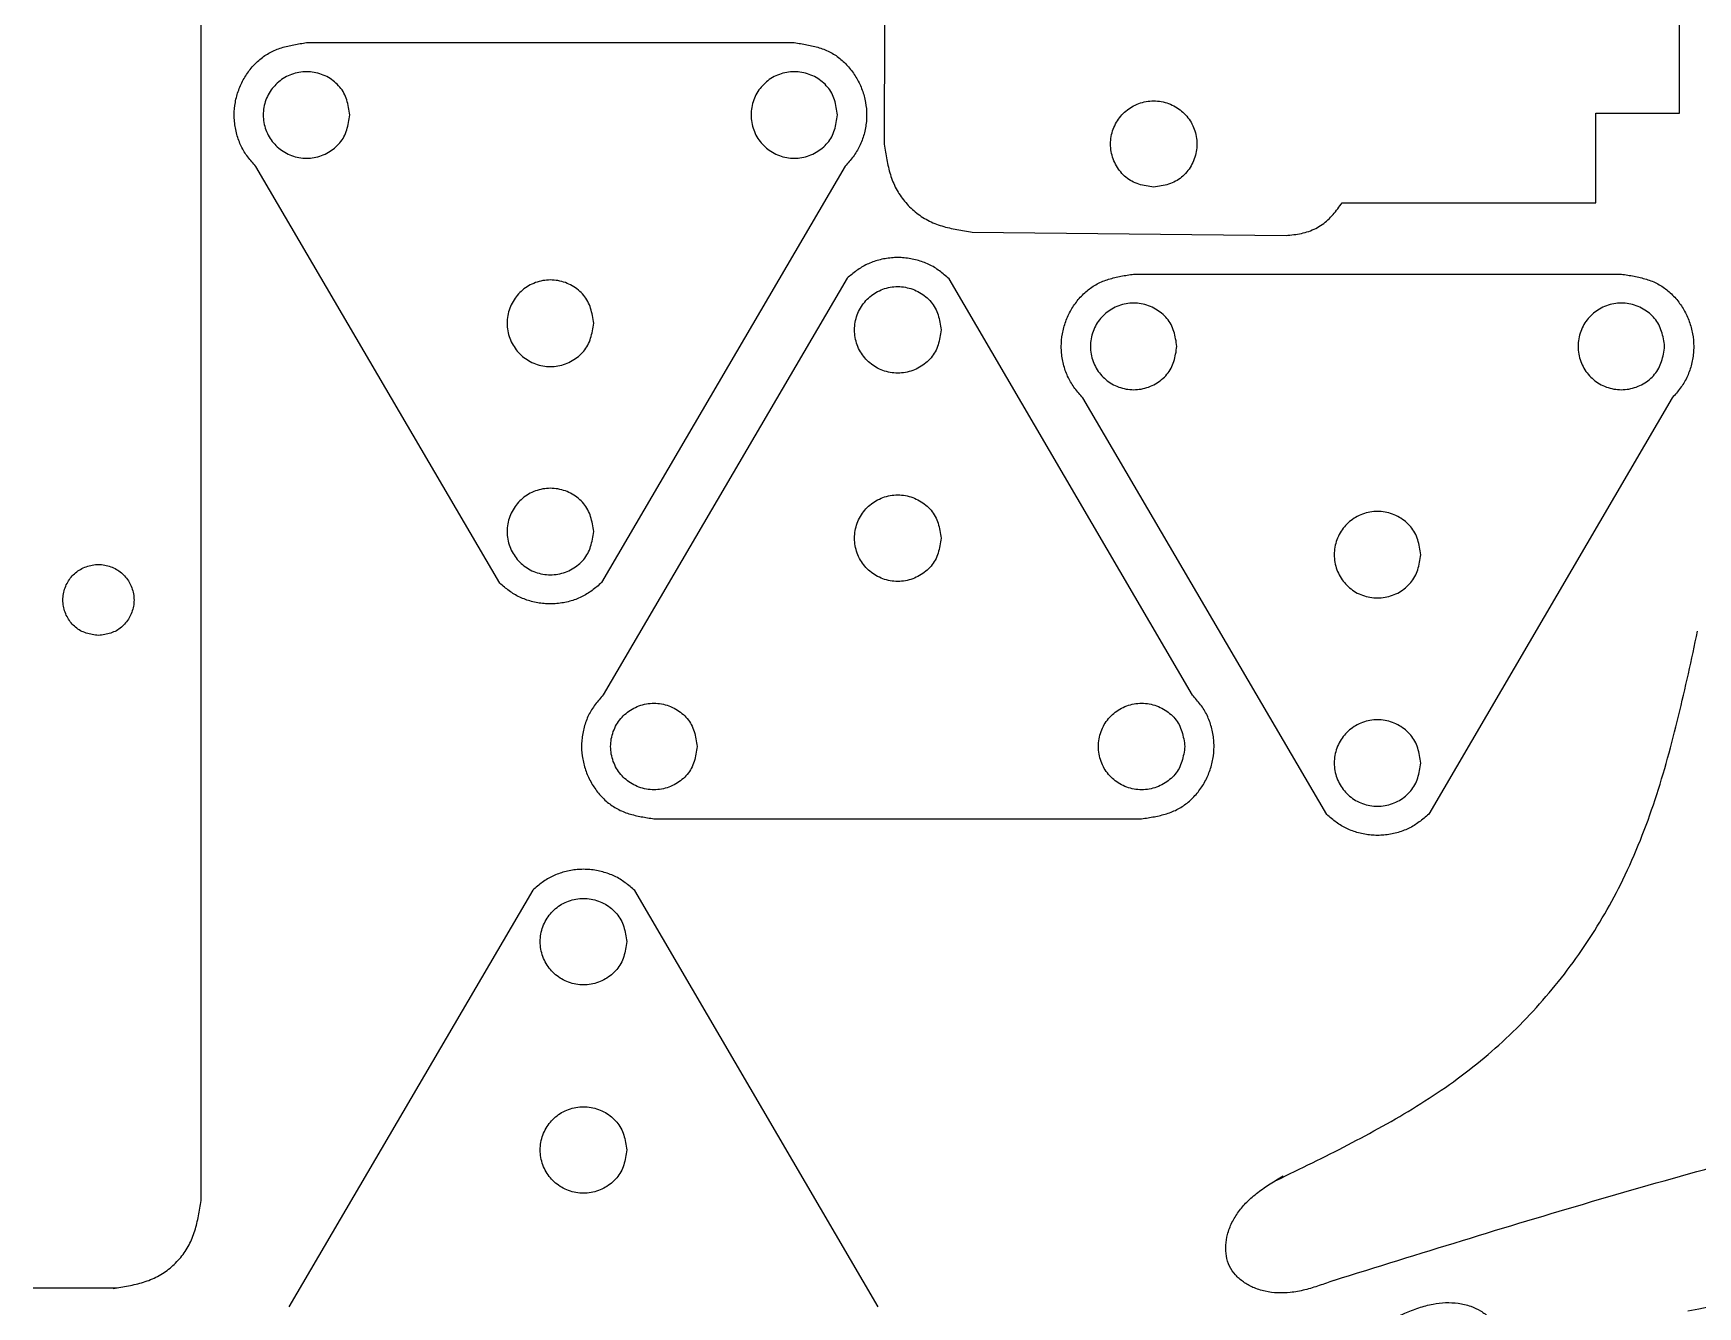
# Model space of a CAD drawing. Extents: x 7 to 258, y 12 to 200.
# Drawn here: x 131.3 to 188.1, y 114.7 to 158.2 of the extents above; entities that cross this region are included whole.
import ezdxf

# ---------------------------------------------------------------- set-up
doc = ezdxf.new("R2010")
doc.units = 0
for name, color, linetype in [('Base', 7, 'CONTINUOUS'), ('camera', 7, 'CONTINUOUS'), ('spacers', 7, 'CONTINUOUS')]:
    doc.layers.add(name, color=color, linetype=linetype)

msp = doc.modelspace()

# ---------------------------------------------------------------- linework, layer by layer
at = {"layer": 'Base', "color": 7}
for points in [[(137.051985, 118.368391), (137.051985, 197.249014)], [(134.195281, 115.371722), (131.327898, 115.371722)]]:
    msp.add_lwpolyline(points, dxfattribs=at)
at = {"layer": 'Base', "color": 3}
msp.add_lwpolyline([(133.551992, 137.655523), (133.551992, 137.655523)], dxfattribs=at)
msp.add_open_spline([(133.551992, 137.655523), (133.623044, 137.666598), (133.764016, 137.688572), (133.971279, 137.73614), (134.166549, 137.813507), (134.338501, 137.932051), (134.484688, 138.080688), (134.605298, 138.254709), (134.695703, 138.448114), (134.751972, 138.655199), (134.771298, 138.868553), (134.751942, 139.082055), (134.695922, 139.289219), (134.605763, 139.481816), (134.48429, 139.653579), (134.337121, 139.800713), (134.165442, 139.922117), (133.973016, 140.012316), (133.765846, 140.068373), (133.551992, 140.087689), (133.338138, 140.068373), (133.130968, 140.012316), (132.938543, 139.922116), (132.766863, 139.800713), (132.619692, 139.65358), (132.498221, 139.481816), (132.408062, 139.289219), (132.352042, 139.082055), (132.332686, 138.868553), (132.352012, 138.655199), (132.408281, 138.448114), (132.498687, 138.25471), (132.619295, 138.080687), (132.765483, 137.932051), (132.937435, 137.813507), (133.132705, 137.73614), (133.339969, 137.688572), (133.48094, 137.666598), (133.551992, 137.655523)], degree=3, knots=[0, 0, 0, 0, 0.215709, 0.427983, 0.636907, 0.841547, 1.049678, 1.259182, 1.473765, 1.687022, 1.899779, 2.113026, 2.32676, 2.540447, 2.747616, 2.954746, 3.161815, 3.375297, 3.588931, 3.802502, 4.016073, 4.229707, 4.443189, 4.650259, 4.85739, 5.064558, 5.278245, 5.491978, 5.705226, 5.917982, 6.131239, 6.345822, 6.555326, 6.763457, 6.968098, 7.177021, 7.389296, 7.605005, 7.605005, 7.605005, 7.605005], dxfattribs=at)
at = {"layer": 'Base', "color": 7}
msp.add_open_spline([(134.051985, 115.368392), (134.22706, 115.395611), (134.575079, 115.44972), (135.088388, 115.567295), (135.574503, 115.758728), (136.005829, 116.049523), (136.370852, 116.414547), (136.661645, 116.845873), (136.85308, 117.331988), (136.970657, 117.845297), (137.024765, 118.193317), (137.051985, 118.368391)], degree=3, knots=[0, 0, 0, 0, 0.53149, 1.056517, 1.577129, 2.088872, 2.605479, 3.117223, 3.637834, 4.162862, 4.694353, 4.694353, 4.694353, 4.694353], dxfattribs=at)
at = {"layer": 'camera', "color": 7}
for points in [[(175.989062, 152.432134), (184.649728, 152.432134), (184.649728, 155.492467), (187.498423, 155.492467), (187.498423, 168.977412)], [(141.989977, 158.535189), (160.378504, 158.535189), (160.361006, 154.425325)], [(163.368423, 151.426714), (174.075228, 151.312078)]]:
    msp.add_lwpolyline(points, dxfattribs=at)
at = {"layer": 'camera', "color": 3}
msp.add_lwpolyline([(169.560556, 152.960936), (169.560556, 152.960936)], dxfattribs=at)
msp.add_open_spline([(169.560556, 152.960936), (169.646826, 152.974385), (169.817994, 153.001067), (170.069652, 153.058824), (170.306748, 153.15276), (170.51553, 153.296697), (170.693029, 153.477171), (170.839468, 153.688469), (170.949242, 153.923297), (171.017562, 154.174737), (171.041028, 154.433789), (171.017525, 154.693022), (170.949506, 154.94456), (170.840036, 155.17841), (170.692546, 155.386964), (170.513854, 155.565611), (170.305404, 155.713022), (170.07176, 155.822538), (169.820217, 155.890603), (169.560556, 155.914055), (169.300895, 155.890603), (169.049352, 155.822538), (168.815708, 155.713022), (168.607258, 155.565611), (168.428566, 155.386963), (168.281078, 155.178408), (168.171606, 154.94456), (168.103587, 154.693022), (168.080084, 154.43379), (168.10355, 154.174738), (168.171872, 153.923297), (168.281642, 153.688467), (168.428084, 153.47717), (168.605582, 153.296697), (168.814364, 153.15276), (169.05146, 153.058824), (169.303119, 153.001067), (169.474286, 152.974385), (169.560556, 152.960936)], degree=3, knots=[0, 0, 0, 0, 0.261913, 0.519655, 0.773329, 1.021801, 1.274512, 1.528891, 1.789436, 2.04837, 2.306694, 2.56562, 2.825135, 3.084593, 3.336133, 3.587629, 3.839051, 4.098259, 4.357653, 4.616969, 4.876285, 5.135679, 5.394888, 5.64631, 5.897806, 6.149348, 6.408804, 6.668318, 6.927241, 7.185568, 7.444503, 7.70505, 7.959426, 8.212137, 8.460609, 8.714283, 8.972025, 9.233938, 9.233938, 9.233938, 9.233938], dxfattribs=at)
at = {"layer": 'camera', "color": 7}
for points, knots in [([(160.361006, 154.425325), (160.388424, 154.250238), (160.442924, 153.902212), (160.561118, 153.388982), (160.753324, 152.902929), (161.045226, 152.47182), (161.41155, 152.107119), (161.844008, 151.81675), (162.330914, 151.625546), (162.84482, 151.508041), (163.193188, 151.453932), (163.368423, 151.426714)], [0, 0, 0, 0, 0.53162, 1.056719, 1.577308, 2.089634, 2.606933, 3.119473, 3.640761, 4.166349, 4.698313, 4.698313, 4.698313, 4.698313]), ([(174.075228, 151.312078), (174.163062, 151.321547), (174.338238, 151.340431), (174.598913, 151.381514), (174.851589, 151.44784), (175.089851, 151.549627), (175.310028, 151.681486), (175.509985, 151.841086), (175.68501, 152.025832), (175.841547, 152.22535), (175.939818, 152.363105), (175.989062, 152.432134)], [0, 0, 0, 0, 0.265017, 0.528548, 0.791062, 1.046485, 1.303086, 1.558801, 1.811447, 2.064702, 2.319073, 2.319073, 2.319073, 2.319073])]:
    msp.add_open_spline(points, degree=3, knots=knots, dxfattribs=at)
at = {"layer": 'spacers', "color": 7}
for points in [[(140.652777, 157.897409), (157.295274, 157.897409)], [(147.24314, 139.445032), (138.920624, 153.669088)], [(159.032733, 153.674326), (150.721805, 139.461804)], [(168.874999, 149.995187), (185.517496, 149.995187)], [(159.096473, 149.851293), (150.773957, 135.627243)], [(170.886066, 135.622002), (162.575138, 149.834527)], [(175.465362, 131.542813), (167.142846, 145.766863)], [(187.254955, 145.772104), (178.944027, 131.559579)], [(152.50611, 131.398919), (169.148608, 131.398919)], [(148.372028, 128.966852), (140.049512, 114.742795)], [(160.161622, 114.737557), (151.850694, 128.950079)]]:
    msp.add_lwpolyline(points, dxfattribs=at)
at = {"layer": 'spacers', "color": 3}
for points in [[(142.129849, 155.42845), (142.129849, 155.42845)], [(158.772346, 155.42845), (158.772346, 155.42845)], [(150.451098, 148.317046), (150.451098, 148.317046)], [(162.304431, 148.090687), (162.304431, 148.090687)], [(170.352071, 147.526228), (170.352071, 147.526228)], [(186.994569, 147.526228), (186.994569, 147.526228)], [(150.451098, 141.205641), (150.451098, 141.205641)], [(162.304431, 140.979282), (162.304431, 140.979282)], [(178.67332, 140.414824), (178.67332, 140.414824)], [(153.983182, 133.867878), (153.983182, 133.867878)], [(170.62568, 133.867878), (170.62568, 133.867878)], [(178.67332, 133.303419), (178.67332, 133.303419)], [(151.579986, 127.206242), (151.579986, 127.206242)], [(151.579986, 120.094838), (151.579986, 120.094838)]]:
    msp.add_lwpolyline(points, dxfattribs=at)
at = {"layer": 'spacers', "color": 7}
for points, knots in [([(138.920624, 153.669088), (138.873744, 153.72268), (138.780163, 153.829658), (138.645863, 153.994833), (138.52352, 154.170066), (138.420688, 154.358872), (138.336677, 154.558343), (138.27017, 154.767227), (138.220912, 154.983273), (138.190525, 155.205033), (138.177158, 155.497951), (138.210571, 155.861717), (138.324865, 156.283178), (138.508473, 156.677575), (138.753963, 157.032222), (139.051662, 157.334743), (139.401799, 157.575799), (139.799292, 157.733175), (140.221189, 157.830036), (140.508147, 157.874832), (140.652777, 157.897409)], [0, 0, 0, 0, 0.2136, 0.426386, 0.63839, 0.853755, 1.070051, 1.286767, 1.5106, 1.734013, 1.957335, 2.389198, 2.823681, 3.261187, 3.687893, 4.111515, 4.527998, 4.953272, 5.385389, 5.824493, 5.824493, 5.824493, 5.824493]), ([(157.295274, 157.897409), (157.439904, 157.874832), (157.726861, 157.830036), (158.148758, 157.733173), (158.546252, 157.575799), (158.896388, 157.334743), (159.194087, 157.032223), (159.439575, 156.677571), (159.623192, 156.283177), (159.737508, 155.861716), (159.770862, 155.49823), (159.757579, 155.205881), (159.727423, 154.984952), (159.678536, 154.76969), (159.612531, 154.561523), (159.52914, 154.362679), (159.42705, 154.174398), (159.305577, 153.999549), (159.172217, 153.83466), (159.079287, 153.727839), (159.032733, 153.674326)], [0, 0, 0, 0, 0.439103, 0.87122, 1.296494, 1.712978, 2.136598, 2.563303, 3.000817, 3.435304, 3.867163, 4.089637, 4.312198, 4.535176, 4.75107, 4.966548, 5.181107, 5.392303, 5.604276, 5.817055, 5.817055, 5.817055, 5.817055]), ([(162.575138, 149.834527), (162.521721, 149.880685), (162.415087, 149.972827), (162.250549, 150.105051), (162.076186, 150.225489), (161.888564, 150.326712), (161.690484, 150.409377), (161.483134, 150.474752), (161.268728, 150.523063), (161.048819, 150.552871), (160.82826, 150.562972), (160.608609, 150.553038), (160.391355, 150.523959), (160.179457, 150.476821), (159.974404, 150.413026), (159.77834, 150.332322), (159.592406, 150.233453), (159.419303, 150.115761), (159.255721, 149.98651), (159.149621, 149.896421), (159.096473, 149.851293)], [0, 0, 0, 0, 0.211787, 0.422776, 0.632995, 0.846565, 1.06105, 1.275981, 1.498012, 1.719593, 1.940886, 2.159475, 2.378338, 2.597635, 2.809941, 3.021818, 3.232814, 3.440463, 3.648856, 3.858017, 3.858017, 3.858017, 3.858017]), ([(167.142846, 145.766863), (167.095966, 145.820455), (167.002386, 145.927435), (166.868086, 146.092611), (166.745742, 146.267844), (166.64291, 146.45665), (166.558899, 146.656121), (166.492392, 146.865005), (166.443134, 147.081051), (166.412747, 147.302811), (166.399381, 147.595729), (166.432794, 147.959494), (166.547087, 148.380956), (166.730695, 148.775352), (166.976185, 149.13), (167.273883, 149.432521), (167.624021, 149.673577), (168.021515, 149.830951), (168.443412, 149.927813), (168.73037, 149.97261), (168.874999, 149.995187)], [0, 0, 0, 0, 0.213602, 0.426389, 0.638392, 0.853757, 1.070053, 1.286769, 1.510602, 1.734015, 1.957338, 2.3892, 2.823683, 3.26119, 3.687895, 4.111516, 4.528001, 4.953275, 5.385392, 5.824495, 5.824495, 5.824495, 5.824495]), ([(185.517496, 149.995187), (185.662126, 149.97261), (185.949083, 149.927813), (186.37098, 149.830951), (186.768474, 149.673577), (187.118611, 149.43252), (187.41631, 149.13), (187.6618, 148.77535), (187.845415, 148.380955), (187.95973, 147.959495), (187.993085, 147.59601), (187.979801, 147.30366), (187.949643, 147.082731), (187.900759, 146.867468), (187.834753, 146.659301), (187.751361, 146.460457), (187.649273, 146.272175), (187.527799, 146.097327), (187.39444, 145.932438), (187.301509, 145.825617), (187.254955, 145.772104)], [0, 0, 0, 0, 0.439103, 0.87122, 1.296494, 1.712978, 2.136599, 2.563305, 3.000818, 3.435304, 3.867161, 4.089637, 4.312199, 4.535176, 4.75107, 4.966549, 5.181107, 5.392304, 5.604276, 5.817055, 5.817055, 5.817055, 5.817055]), ([(150.721805, 139.461804), (150.668388, 139.415646), (150.561754, 139.323504), (150.397216, 139.191279), (150.222853, 139.070839), (150.035231, 138.969615), (149.83715, 138.88695), (149.6298, 138.821576), (149.415395, 138.773265), (149.195486, 138.743458), (148.974927, 138.733356), (148.755277, 138.74329), (148.538023, 138.77237), (148.326124, 138.819507), (148.121071, 138.883302), (147.925006, 138.964006), (147.739073, 139.062875), (147.56597, 139.180567), (147.402388, 139.309818), (147.296287, 139.399905), (147.24314, 139.445032)], [0, 0, 0, 0, 0.211787, 0.422776, 0.632997, 0.846568, 1.061052, 1.275983, 1.498014, 1.719595, 1.940888, 2.159476, 2.378339, 2.597636, 2.809943, 3.02182, 3.232815, 3.440465, 3.648857, 3.858017, 3.858017, 3.858017, 3.858017]), ([(173.757093, 119.063285), (174.569456, 119.457836), (176.189048, 120.244447), (178.550536, 121.545206), (180.745412, 123.0763), (182.666993, 124.919168), (184.297639, 127.002021), (185.678648, 129.382457), (186.720315, 132.041825), (187.494789, 134.901469), (187.910163, 136.835216), (188.11849, 137.80507)], [0, 0, 0, 0, 2.709192, 5.401267, 8.081183, 10.712125, 13.357238, 15.992566, 18.939206, 21.896696, 24.87247, 24.87247, 24.87247, 24.87247]), ([(150.773957, 135.627243), (150.727077, 135.573651), (150.633497, 135.466671), (150.499197, 135.301495), (150.376853, 135.126262), (150.274021, 134.937456), (150.19001, 134.737985), (150.123503, 134.529101), (150.074246, 134.313056), (150.043858, 134.091297), (150.030492, 133.798379), (150.063905, 133.434613), (150.178198, 133.01315), (150.361806, 132.618754), (150.607296, 132.264106), (150.904994, 131.961585), (151.255132, 131.720529), (151.652626, 131.563155), (152.074523, 131.466293), (152.361481, 131.421496), (152.50611, 131.398919)], [0, 0, 0, 0, 0.213602, 0.426389, 0.638392, 0.853757, 1.070053, 1.286769, 1.510601, 1.734013, 1.957335, 2.389199, 2.823683, 3.26119, 3.687895, 4.111516, 4.528001, 4.953275, 5.385392, 5.824495, 5.824495, 5.824495, 5.824495]), ([(169.148608, 131.398919), (169.293237, 131.421496), (169.580194, 131.466293), (170.002091, 131.563155), (170.399585, 131.720529), (170.749722, 131.961586), (171.047421, 132.264106), (171.292912, 132.618756), (171.476526, 133.013152), (171.590841, 133.434612), (171.624196, 133.798098), (171.610912, 134.090447), (171.580754, 134.311376), (171.53187, 134.526638), (171.465864, 134.734805), (171.382474, 134.933649), (171.280387, 135.121932), (171.158911, 135.296778), (171.025551, 135.461668), (170.93262, 135.56849), (170.886066, 135.622002)], [0, 0, 0, 0, 0.439103, 0.87122, 1.296494, 1.712978, 2.136599, 2.563305, 3.000818, 3.435304, 3.867164, 4.089637, 4.312199, 4.535176, 4.75107, 4.966548, 5.181106, 5.392304, 5.604277, 5.817056, 5.817056, 5.817056, 5.817056]), ([(178.944027, 131.559579), (178.89061, 131.513421), (178.783976, 131.421279), (178.619438, 131.289055), (178.445075, 131.168617), (178.257453, 131.067394), (178.059373, 130.984729), (177.852022, 130.919354), (177.637617, 130.871043), (177.417708, 130.841236), (177.197149, 130.831138), (176.977498, 130.841068), (176.760245, 130.870149), (176.548345, 130.917285), (176.343293, 130.98108), (176.147229, 131.061784), (175.961295, 131.160653), (175.788192, 131.278345), (175.62461, 131.407596), (175.51851, 131.497685), (175.465362, 131.542813)], [0, 0, 0, 0, 0.211787, 0.422776, 0.632995, 0.846565, 1.06105, 1.275981, 1.498012, 1.719593, 1.940886, 2.159475, 2.378338, 2.597634, 2.809941, 3.021818, 3.232813, 3.440463, 3.648855, 3.858016, 3.858016, 3.858016, 3.858016]), ([(151.850694, 128.950079), (151.797277, 128.996238), (151.690643, 129.08838), (151.526105, 129.220606), (151.351741, 129.341044), (151.16412, 129.442269), (150.966039, 129.524933), (150.758689, 129.590308), (150.544284, 129.638618), (150.324375, 129.668426), (150.103815, 129.678528), (149.884165, 129.668594), (149.666911, 129.639514), (149.455012, 129.592376), (149.24996, 129.528582), (149.053895, 129.447877), (148.867961, 129.349009), (148.694859, 129.231316), (148.531277, 129.102066), (148.425176, 129.011979), (148.372028, 128.966852)], [0, 0, 0, 0, 0.211787, 0.422777, 0.632997, 0.846568, 1.061052, 1.275983, 1.498014, 1.719595, 1.940888, 2.159477, 2.378339, 2.597636, 2.809943, 3.02182, 3.232815, 3.440465, 3.648857, 3.858017, 3.858017, 3.858017, 3.858017]), ([(175.693256, 115.63832), (178.623646, 116.552098), (184.478437, 118.377785), (193.344938, 120.821306), (202.223667, 122.635176), (211.107705, 123.558044), (219.898201, 123.609711), (228.689294, 122.757657), (237.369241, 120.929312), (245.936928, 118.443099), (251.58948, 116.574295), (254.420511, 115.63832)], [0, 0, 0, 0, 9.208478, 18.398136, 27.581191, 36.360372, 45.149522, 53.911366, 62.803248, 71.718186, 80.663172, 80.663172, 80.663172, 80.663172]), ([(175.693256, 115.63832), (175.532543, 115.579169), (175.212134, 115.46124), (174.723408, 115.310594), (174.247201, 115.219746), (173.788807, 115.202432), (173.357226, 115.255406), (172.961482, 115.38375), (172.618285, 115.57721), (172.339026, 115.818794), (172.129182, 116.120778), (172.023698, 116.473059), (172.008706, 116.842008), (172.071189, 117.23099), (172.217349, 117.620506), (172.444788, 117.9911), (172.743908, 118.338882), (173.111653, 118.654779), (173.533968, 118.94322), (173.825829, 119.12038), (173.972223, 119.209241)], [0, 0, 0, 0, 0.513734, 1.024218, 1.532774, 1.963227, 2.395321, 2.830705, 3.202305, 3.570284, 3.92994, 4.289598, 4.657576, 5.029175, 5.46456, 5.896655, 6.327107, 6.835664, 7.346149, 7.859882, 7.859882, 7.859882, 7.859882]), ([(187.787418, 114.601473), (189.78511, 114.987735), (193.780039, 115.760173), (199.794406, 116.808108), (205.814186, 117.628487), (211.840019, 118.115312), (217.848256, 118.223042), (223.863731, 117.897594), (229.848173, 117.075632), (235.800218, 115.920513), (239.748889, 115.041466), (241.725337, 114.601473)], [0, 0, 0, 0, 6.10404, 12.206695, 18.31285, 24.323625, 30.332377, 36.327526, 42.376774, 48.438189, 54.512585, 54.512585, 54.512585, 54.512585]), ([(177.656069, 114.309068), (177.811649, 114.380639), (178.121824, 114.523328), (178.597232, 114.711833), (179.064849, 114.839744), (179.520474, 114.892949), (179.954881, 114.87398), (180.359472, 114.777068), (180.716782, 114.611114), (181.014126, 114.392172), (181.247002, 114.107572), (181.379786, 113.764649), (181.423663, 113.39801), (181.391875, 113.005327), (181.27671, 112.605549), (181.079034, 112.218263), (180.808104, 111.848099), (180.466266, 111.504336), (180.067869, 111.183668), (179.790799, 110.984168), (179.651824, 110.884101)], [0, 0, 0, 0, 0.513733, 1.024216, 1.532772, 1.963225, 2.395321, 2.830706, 3.202305, 3.570285, 3.929941, 4.289597, 4.657576, 5.029177, 5.46456, 5.896653, 6.327104, 6.835661, 7.346144, 7.859877, 7.859877, 7.859877, 7.859877])]:
    msp.add_open_spline(points, degree=3, knots=knots, dxfattribs=at)
at = {"layer": 'spacers', "color": 3}
for points, knots in [([(142.129849, 155.42845), (142.11636, 155.341922), (142.089598, 155.170241), (142.031668, 154.917828), (141.937449, 154.68002), (141.79308, 154.470612), (141.612065, 154.292582), (141.400135, 154.145699), (141.1646, 154.0356), (140.912404, 153.967074), (140.652574, 153.943539), (140.392563, 153.967111), (140.140269, 154.035333), (139.905717, 154.145132), (139.696538, 154.293065), (139.517353, 154.472294), (139.369499, 154.681368), (139.259656, 154.915714), (139.191387, 155.168011), (139.167865, 155.428451), (139.191385, 155.688892), (139.259654, 155.941192), (139.369499, 156.175539), (139.517352, 156.384616), (139.696537, 156.563846), (139.905717, 156.71178), (140.140269, 156.821579), (140.392563, 156.889801), (140.652574, 156.913374), (140.912404, 156.889838), (141.1646, 156.821312), (141.400134, 156.711209), (141.612066, 156.564329), (141.793082, 156.386298), (141.937449, 156.176888), (142.03167, 155.939079), (142.089598, 155.686662), (142.11636, 155.51498), (142.129849, 155.42845)], [0, 0, 0, 0, 0.262698, 0.521214, 0.775649, 1.024866, 1.278335, 1.533477, 1.794804, 2.054516, 2.313618, 2.57332, 2.833614, 3.09385, 3.346147, 3.598398, 3.850574, 4.11056, 4.370732, 4.630825, 4.890921, 5.151095, 5.411082, 5.663261, 5.915513, 6.167811, 6.428047, 6.688341, 6.948043, 7.207145, 7.466857, 7.728185, 7.983327, 8.236796, 8.486013, 8.740452, 8.99897, 9.261671, 9.261671, 9.261671, 9.261671]), ([(158.772346, 155.42845), (158.758858, 155.341922), (158.732095, 155.170241), (158.674166, 154.917828), (158.57995, 154.680019), (158.435578, 154.470613), (158.254563, 154.292582), (158.042633, 154.145699), (157.807097, 154.0356), (157.554902, 153.967074), (157.295072, 153.943539), (157.035061, 153.967111), (156.782767, 154.035333), (156.548215, 154.145132), (156.339035, 154.293065), (156.15985, 154.472294), (156.011996, 154.681368), (155.902154, 154.915714), (155.833885, 155.168011), (155.810362, 155.428451), (155.833883, 155.688892), (155.902151, 155.941192), (156.011997, 156.175539), (156.15985, 156.384616), (156.339035, 156.563846), (156.548214, 156.71178), (156.782767, 156.821579), (157.035061, 156.889801), (157.295072, 156.913374), (157.554902, 156.889838), (157.807098, 156.821312), (158.042632, 156.711209), (158.254564, 156.564329), (158.435578, 156.386297), (158.579947, 156.176888), (158.674167, 155.939079), (158.732096, 155.686662), (158.758858, 155.51498), (158.772346, 155.42845)], [0, 0, 0, 0, 0.262698, 0.521214, 0.775648, 1.024866, 1.278335, 1.533478, 1.794805, 2.054517, 2.313619, 2.573321, 2.833615, 3.093851, 3.346148, 3.598399, 3.850575, 4.110561, 4.370733, 4.630826, 4.890921, 5.151096, 5.411083, 5.663262, 5.915514, 6.167812, 6.428048, 6.688341, 6.948043, 7.207145, 7.466857, 7.728186, 7.983327, 8.236796, 8.486014, 8.740452, 8.998971, 9.261671, 9.261671, 9.261671, 9.261671]), ([(150.451098, 148.317046), (150.437609, 148.230517), (150.410846, 148.058837), (150.352917, 147.806425), (150.258696, 147.568618), (150.11433, 147.359209), (149.933315, 147.181178), (149.721383, 147.034298), (149.485849, 146.924196), (149.233653, 146.85567), (148.973823, 146.832134), (148.713812, 146.855707), (148.461518, 146.923929), (148.226967, 147.033731), (148.017786, 147.181662), (147.838601, 147.36089), (147.690748, 147.569965), (147.580905, 147.80431), (147.512637, 148.056607), (147.489113, 148.317047), (147.512637, 148.577487), (147.580905, 148.829787), (147.690748, 149.064135), (147.838601, 149.273211), (148.017786, 149.452441), (148.226967, 149.600372), (148.461518, 149.710174), (148.713812, 149.778396), (148.973823, 149.801969), (149.233653, 149.778433), (149.485849, 149.709907), (149.721383, 149.599805), (149.933315, 149.452925), (150.11433, 149.274892), (150.258697, 149.065482), (150.352917, 148.827673), (150.410847, 148.575258), (150.437609, 148.403576), (150.451098, 148.317046)], [0, 0, 0, 0, 0.262698, 0.521213, 0.775646, 1.024865, 1.278334, 1.533475, 1.794803, 2.054515, 2.313617, 2.573319, 2.833613, 3.09385, 3.346146, 3.598397, 3.850575, 4.110558, 4.37073, 4.630823, 4.890919, 5.151093, 5.411079, 5.663258, 5.91551, 6.167806, 6.428043, 6.688337, 6.948039, 7.207141, 7.466853, 7.728181, 7.983323, 8.236792, 8.486012, 8.740448, 8.998966, 9.261666, 9.261666, 9.261666, 9.261666]), ([(162.304431, 148.090687), (162.290942, 148.177216), (162.26418, 148.348897), (162.20625, 148.60131), (162.112031, 148.839117), (161.967662, 149.048525), (161.786647, 149.226556), (161.574717, 149.373438), (161.339182, 149.483537), (161.086986, 149.552063), (160.827156, 149.575599), (160.567145, 149.552026), (160.314852, 149.483804), (160.080299, 149.374005), (159.87112, 149.226072), (159.691935, 149.046844), (159.544081, 148.83777), (159.434238, 148.603423), (159.36597, 148.351126), (159.342447, 148.090686), (159.365967, 147.830246), (159.434236, 147.577946), (159.544081, 147.343599), (159.691934, 147.134522), (159.871119, 146.955292), (160.0803, 146.80736), (160.314851, 146.697559), (160.567145, 146.629336), (160.827156, 146.605764), (161.086986, 146.629299), (161.339182, 146.697825), (161.574716, 146.807928), (161.786648, 146.954808), (161.967663, 147.132841), (162.11203, 147.342251), (162.206252, 147.580059), (162.26418, 147.832475), (162.290942, 148.004157), (162.304431, 148.090687)], [0, 0, 0, 0, 0.262699, 0.521214, 0.775649, 1.024866, 1.278335, 1.533477, 1.794804, 2.054516, 2.313618, 2.57332, 2.833614, 3.09385, 3.346147, 3.598398, 3.850574, 4.11056, 4.370732, 4.630825, 4.89092, 5.151094, 5.411082, 5.663261, 5.915513, 6.167809, 6.428046, 6.68834, 6.948042, 7.207144, 7.466856, 7.728184, 7.983326, 8.236795, 8.486014, 8.740451, 8.998969, 9.261669, 9.261669, 9.261669, 9.261669]), ([(170.352071, 147.526228), (170.338582, 147.439699), (170.31182, 147.26802), (170.253893, 147.015607), (170.159673, 146.7778), (170.015305, 146.568391), (169.834288, 146.39036), (169.622357, 146.243477), (169.386822, 146.133378), (169.134626, 146.064852), (168.874796, 146.041317), (168.614785, 146.064889), (168.362492, 146.133111), (168.127939, 146.24291), (167.91876, 146.390843), (167.739574, 146.570072), (167.591722, 146.779148), (167.481878, 147.013493), (167.41361, 147.26579), (167.390087, 147.526229), (167.413608, 147.78667), (167.481876, 148.03897), (167.591722, 148.273316), (167.739574, 148.482393), (167.918759, 148.661623), (168.12794, 148.809555), (168.362491, 148.919356), (168.614785, 148.987579), (168.874796, 149.011151), (169.134626, 148.987616), (169.386822, 148.91909), (169.622356, 148.808987), (169.834289, 148.662107), (170.015305, 148.484075), (170.15967, 148.274663), (170.253893, 148.036856), (170.311822, 147.784441), (170.338583, 147.612758), (170.352071, 147.526228)], [0, 0, 0, 0, 0.262697, 0.521213, 0.775646, 1.024865, 1.278335, 1.533478, 1.794805, 2.054517, 2.313619, 2.573321, 2.833615, 3.093851, 3.346148, 3.598399, 3.850577, 4.110561, 4.370733, 4.630826, 4.890921, 5.151096, 5.411083, 5.663261, 5.915513, 6.16781, 6.428046, 6.68834, 6.948042, 7.207144, 7.466856, 7.728185, 7.983327, 8.236796, 8.486015, 8.740451, 8.998969, 9.26167, 9.26167, 9.26167, 9.26167]), ([(186.994569, 147.526228), (186.98108, 147.439699), (186.954318, 147.268019), (186.896389, 147.015607), (186.802171, 146.777799), (186.657801, 146.568392), (186.476786, 146.39036), (186.264855, 146.243477), (186.02932, 146.133378), (185.777124, 146.064852), (185.517294, 146.041317), (185.257283, 146.064889), (185.004989, 146.133111), (184.770437, 146.24291), (184.561257, 146.390843), (184.382072, 146.570072), (184.23422, 146.779148), (184.124376, 147.013493), (184.056108, 147.26579), (184.032584, 147.526229), (184.056107, 147.78667), (184.124374, 148.03897), (184.234219, 148.273317), (184.382072, 148.482393), (184.561257, 148.661623), (184.770438, 148.809555), (185.004989, 148.919356), (185.257283, 148.987579), (185.517294, 149.011151), (185.777124, 148.987616), (186.02932, 148.91909), (186.264854, 148.808987), (186.476786, 148.662107), (186.657801, 148.484074), (186.802168, 148.274664), (186.89639, 148.036856), (186.954318, 147.78444), (186.98108, 147.612758), (186.994569, 147.526228)], [0, 0, 0, 0, 0.262698, 0.521213, 0.775645, 1.024865, 1.278335, 1.533477, 1.794805, 2.054516, 2.313618, 2.573321, 2.833614, 3.09385, 3.346147, 3.598399, 3.850577, 4.110561, 4.370732, 4.630825, 4.890921, 5.151095, 5.411082, 5.663261, 5.915512, 6.167809, 6.428046, 6.688339, 6.948042, 7.207144, 7.466855, 7.728184, 7.983325, 8.236795, 8.486014, 8.74045, 8.998967, 9.261669, 9.261669, 9.261669, 9.261669]), ([(150.451098, 141.205641), (150.437609, 141.119113), (150.410847, 140.947432), (150.352917, 140.695019), (150.258698, 140.457211), (150.114329, 140.247803), (149.933314, 140.069773), (149.721384, 139.92289), (149.485849, 139.812791), (149.233653, 139.744265), (148.973823, 139.72073), (148.713812, 139.744302), (148.461518, 139.812524), (148.226966, 139.922323), (148.017787, 140.070256), (147.838602, 140.249485), (147.690747, 140.458559), (147.580905, 140.692905), (147.512636, 140.945202), (147.489113, 141.205642), (147.512636, 141.466083), (147.580903, 141.718383), (147.690748, 141.95273), (147.838601, 142.161807), (148.017786, 142.341037), (148.226966, 142.488971), (148.461518, 142.59877), (148.713812, 142.666992), (148.973823, 142.690564), (149.233653, 142.667029), (149.485849, 142.598503), (149.721383, 142.4884), (149.933315, 142.34152), (150.114329, 142.163488), (150.258698, 141.954079), (150.352918, 141.71627), (150.410847, 141.463853), (150.437609, 141.292171), (150.451098, 141.205641)], [0, 0, 0, 0, 0.262698, 0.521214, 0.775649, 1.024866, 1.278335, 1.533477, 1.794804, 2.054516, 2.313618, 2.57332, 2.833614, 3.09385, 3.346147, 3.598398, 3.850574, 4.11056, 4.370732, 4.630825, 4.890921, 5.151095, 5.411082, 5.663261, 5.915513, 6.167811, 6.428047, 6.68834, 6.948042, 7.207144, 7.466856, 7.728185, 7.983326, 8.236795, 8.486013, 8.740451, 8.99897, 9.26167, 9.26167, 9.26167, 9.26167]), ([(162.304431, 140.979282), (162.290942, 141.065811), (162.26418, 141.237491), (162.20625, 141.489904), (162.11203, 141.72771), (161.967663, 141.937119), (161.786648, 142.115151), (161.574717, 142.262033), (161.339182, 142.372133), (161.086986, 142.440658), (160.827156, 142.464194), (160.567145, 142.440622), (160.314852, 142.372399), (160.080299, 142.262601), (159.87112, 142.114667), (159.691935, 141.935439), (159.544081, 141.726365), (159.434238, 141.492019), (159.36597, 141.239721), (159.342446, 140.979281), (159.365969, 140.718841), (159.434236, 140.466541), (159.544082, 140.232194), (159.691934, 140.023117), (159.871119, 139.843887), (160.0803, 139.695956), (160.314851, 139.586154), (160.567145, 139.517932), (160.827156, 139.494359), (161.086986, 139.517895), (161.339182, 139.586421), (161.574716, 139.696523), (161.786648, 139.843403), (161.967663, 140.021436), (162.11203, 140.230846), (162.20625, 140.468655), (162.26418, 140.721071), (162.290942, 140.892753), (162.304431, 140.979282)], [0, 0, 0, 0, 0.262698, 0.521213, 0.775646, 1.024865, 1.278334, 1.533476, 1.794804, 2.054516, 2.313618, 2.57332, 2.833613, 3.093849, 3.346147, 3.598397, 3.850574, 4.110559, 4.370732, 4.630825, 4.89092, 5.151095, 5.411082, 5.66326, 5.915512, 6.167808, 6.428045, 6.688339, 6.948041, 7.207143, 7.466855, 7.728184, 7.983325, 8.236794, 8.486014, 8.74045, 8.998968, 9.261668, 9.261668, 9.261668, 9.261668]), ([(178.67332, 140.414824), (178.659831, 140.328295), (178.633069, 140.156615), (178.575139, 139.904202), (178.480919, 139.666396), (178.336552, 139.456987), (178.155537, 139.278955), (177.943605, 139.132076), (177.708071, 139.021974), (177.455875, 138.953448), (177.196045, 138.929912), (176.936034, 138.953484), (176.68374, 139.021707), (176.449188, 139.131505), (176.240009, 139.279439), (176.060823, 139.458668), (175.912971, 139.667743), (175.803127, 139.902088), (175.734859, 140.154385), (175.711335, 140.414825), (175.734858, 140.675265), (175.803125, 140.927565), (175.91297, 141.161912), (176.060823, 141.370989), (176.240008, 141.550219), (176.449189, 141.69815), (176.68374, 141.807952), (176.936034, 141.876174), (177.196045, 141.899747), (177.455875, 141.876211), (177.708071, 141.807685), (177.943605, 141.697583), (178.155537, 141.550703), (178.336552, 141.37267), (178.480919, 141.163259), (178.575141, 140.925451), (178.633069, 140.673035), (178.659831, 140.501353), (178.67332, 140.414824)], [0, 0, 0, 0, 0.262698, 0.521213, 0.775646, 1.024865, 1.278334, 1.533475, 1.794803, 2.054515, 2.313617, 2.573319, 2.833613, 3.093849, 3.346146, 3.598397, 3.850575, 4.110559, 4.370731, 4.630824, 4.890919, 5.151094, 5.411081, 5.663259, 5.915511, 6.167807, 6.428044, 6.688338, 6.94804, 7.207142, 7.466854, 7.728182, 7.983324, 8.236793, 8.486013, 8.740449, 8.998967, 9.261667, 9.261667, 9.261667, 9.261667]), ([(153.983182, 133.867878), (153.969693, 133.954407), (153.942931, 134.126088), (153.885002, 134.3785), (153.790785, 134.616309), (153.646416, 134.825716), (153.465399, 135.003747), (153.253468, 135.150629), (153.017933, 135.260728), (152.765738, 135.329254), (152.505907, 135.35279), (152.245896, 135.329217), (151.993603, 135.260995), (151.75905, 135.151196), (151.549871, 135.003263), (151.370686, 134.824035), (151.222832, 134.61496), (151.112988, 134.380615), (151.04472, 134.128317), (151.021198, 133.867877), (151.044718, 133.607437), (151.112987, 133.355137), (151.222832, 133.12079), (151.370686, 132.911713), (151.54987, 132.732483), (151.759051, 132.584551), (151.993602, 132.47475), (152.245896, 132.406527), (152.505907, 132.382955), (152.765738, 132.40649), (153.017934, 132.475016), (153.253468, 132.585119), (153.4654, 132.731999), (153.646416, 132.910031), (153.790781, 133.119443), (153.885004, 133.35725), (153.942933, 133.609666), (153.969694, 133.781348), (153.983182, 133.867878)], [0, 0, 0, 0, 0.262699, 0.521214, 0.775648, 1.024866, 1.278335, 1.533478, 1.794805, 2.054517, 2.313619, 2.573321, 2.833615, 3.093851, 3.346148, 3.598399, 3.850575, 4.110561, 4.370734, 4.630827, 4.890921, 5.151095, 5.411084, 5.663262, 5.915514, 6.167811, 6.428047, 6.688341, 6.948043, 7.207145, 7.466857, 7.728186, 7.983327, 8.236797, 8.486016, 8.740453, 8.998971, 9.261671, 9.261671, 9.261671, 9.261671]), ([(170.62568, 133.867878), (170.612191, 133.954407), (170.585429, 134.126088), (170.527499, 134.3785), (170.433283, 134.616309), (170.288912, 134.825715), (170.107897, 135.003747), (169.895966, 135.150629), (169.660431, 135.260728), (169.408235, 135.329254), (169.148405, 135.35279), (168.888394, 135.329217), (168.6361, 135.260995), (168.401548, 135.151196), (168.192369, 135.003263), (168.013184, 134.824035), (167.86533, 134.614961), (167.755487, 134.380614), (167.687219, 134.128317), (167.663696, 133.867877), (167.687216, 133.607437), (167.755485, 133.355137), (167.86533, 133.12079), (168.013183, 132.911713), (168.192368, 132.732483), (168.401549, 132.584551), (168.6361, 132.47475), (168.888394, 132.406527), (169.148405, 132.382955), (169.408235, 132.40649), (169.660431, 132.475016), (169.895965, 132.585119), (170.107898, 132.731999), (170.288914, 132.910032), (170.433282, 133.119442), (170.527501, 133.357251), (170.585429, 133.609666), (170.612191, 133.781348), (170.62568, 133.867878)], [0, 0, 0, 0, 0.262699, 0.521214, 0.775648, 1.024866, 1.278335, 1.533478, 1.794805, 2.054517, 2.313619, 2.573321, 2.833615, 3.093851, 3.346148, 3.598399, 3.850575, 4.110561, 4.370733, 4.630826, 4.890921, 5.151095, 5.411083, 5.663262, 5.915513, 6.16781, 6.428047, 6.688341, 6.948043, 7.207145, 7.466857, 7.728185, 7.983327, 8.236797, 8.486017, 8.740453, 8.998971, 9.261671, 9.261671, 9.261671, 9.261671]), ([(178.67332, 133.303419), (178.659831, 133.21689), (178.633069, 133.04521), (178.575139, 132.792798), (178.480919, 132.554991), (178.336552, 132.345582), (178.155536, 132.16755), (177.943606, 132.020668), (177.708071, 131.910569), (177.455875, 131.842043), (177.196045, 131.818507), (176.936034, 131.84208), (176.68374, 131.910302), (176.449188, 132.020101), (176.240009, 132.168034), (176.060823, 132.347263), (175.912971, 132.556339), (175.803127, 132.790684), (175.734859, 133.042981), (175.711336, 133.30342), (175.734856, 133.56386), (175.803125, 133.81616), (175.91297, 134.050507), (176.060823, 134.259584), (176.240008, 134.438814), (176.449189, 134.586746), (176.68374, 134.696547), (176.936034, 134.76477), (177.196045, 134.788342), (177.455875, 134.764807), (177.708071, 134.696281), (177.943605, 134.586178), (178.155538, 134.439298), (178.336553, 134.261266), (178.480919, 134.051854), (178.575141, 133.814047), (178.633069, 133.561631), (178.659831, 133.389949), (178.67332, 133.303419)], [0, 0, 0, 0, 0.262698, 0.521213, 0.775646, 1.024865, 1.278334, 1.533476, 1.794804, 2.054516, 2.313618, 2.57332, 2.833613, 3.093849, 3.346147, 3.598398, 3.850576, 4.11056, 4.370732, 4.630824, 4.890919, 5.151093, 5.411081, 5.66326, 5.915512, 6.167808, 6.428045, 6.688339, 6.948041, 7.207143, 7.466855, 7.728183, 7.983325, 8.236795, 8.486014, 8.74045, 8.998968, 9.261669, 9.261669, 9.261669, 9.261669]), ([(151.579986, 127.206242), (151.566498, 127.292771), (151.539735, 127.464451), (151.481806, 127.716865), (151.387586, 127.954672), (151.243218, 128.16408), (151.062203, 128.342111), (150.850273, 128.488993), (150.614737, 128.599093), (150.362542, 128.667618), (150.102712, 128.691154), (149.842701, 128.667582), (149.590407, 128.599359), (149.355855, 128.489561), (149.146675, 128.341627), (148.96749, 128.162399), (148.819636, 127.953325), (148.709794, 127.71898), (148.641525, 127.466682), (148.618003, 127.206242), (148.641523, 126.945801), (148.709791, 126.693501), (148.819637, 126.459154), (148.96749, 126.250077), (149.146675, 126.070847), (149.355856, 125.922916), (149.590407, 125.813114), (149.842701, 125.744892), (150.102712, 125.721319), (150.362542, 125.744855), (150.614738, 125.813381), (150.850272, 125.923483), (151.062204, 126.070364), (151.243219, 126.248396), (151.387586, 126.457807), (151.481808, 126.695615), (151.539738, 126.948031), (151.566499, 127.119713), (151.579986, 127.206242)], [0, 0, 0, 0, 0.262698, 0.521214, 0.775649, 1.024866, 1.278335, 1.533477, 1.794804, 2.054516, 2.313618, 2.57332, 2.833614, 3.09385, 3.346147, 3.598398, 3.850574, 4.110559, 4.370731, 4.630825, 4.890921, 5.151095, 5.411082, 5.663261, 5.915513, 6.167809, 6.428046, 6.68834, 6.948042, 7.207144, 7.466856, 7.728184, 7.983326, 8.236795, 8.486015, 8.740451, 8.998969, 9.261669, 9.261669, 9.261669, 9.261669]), ([(151.579986, 120.094838), (151.566498, 120.181367), (151.539736, 120.353048), (151.481806, 120.605461), (151.387586, 120.843268), (151.243218, 121.052676), (151.062203, 121.230707), (150.850273, 121.377589), (150.614737, 121.487688), (150.362542, 121.556214), (150.102712, 121.57975), (149.842701, 121.556177), (149.590407, 121.487955), (149.355855, 121.378156), (149.146675, 121.230223), (148.967491, 121.050995), (148.819636, 120.841921), (148.709794, 120.607574), (148.641525, 120.355277), (148.618002, 120.094837), (148.641525, 119.834396), (148.709794, 119.582097), (148.819637, 119.347749), (148.96749, 119.138673), (149.146675, 118.959443), (149.355856, 118.811511), (149.590407, 118.70171), (149.842701, 118.633487), (150.102712, 118.609915), (150.362542, 118.63345), (150.614738, 118.701977), (150.850272, 118.812079), (151.062204, 118.958959), (151.243218, 119.136992), (151.387586, 119.346402), (151.481806, 119.584211), (151.539735, 119.836626), (151.566498, 120.008308), (151.579986, 120.094838)], [0, 0, 0, 0, 0.262699, 0.521214, 0.775649, 1.024866, 1.278335, 1.533477, 1.794804, 2.054516, 2.313618, 2.57332, 2.833614, 3.09385, 3.346147, 3.598398, 3.850574, 4.11056, 4.370732, 4.630825, 4.890921, 5.151095, 5.411082, 5.66326, 5.915512, 6.167809, 6.428045, 6.688339, 6.948041, 7.207143, 7.466855, 7.728184, 7.983325, 8.236795, 8.486014, 8.74045, 8.998968, 9.261668, 9.261668, 9.261668, 9.261668])]:
    msp.add_open_spline(points, degree=3, knots=knots, dxfattribs=at)

doc.saveas('drawing.dxf')
